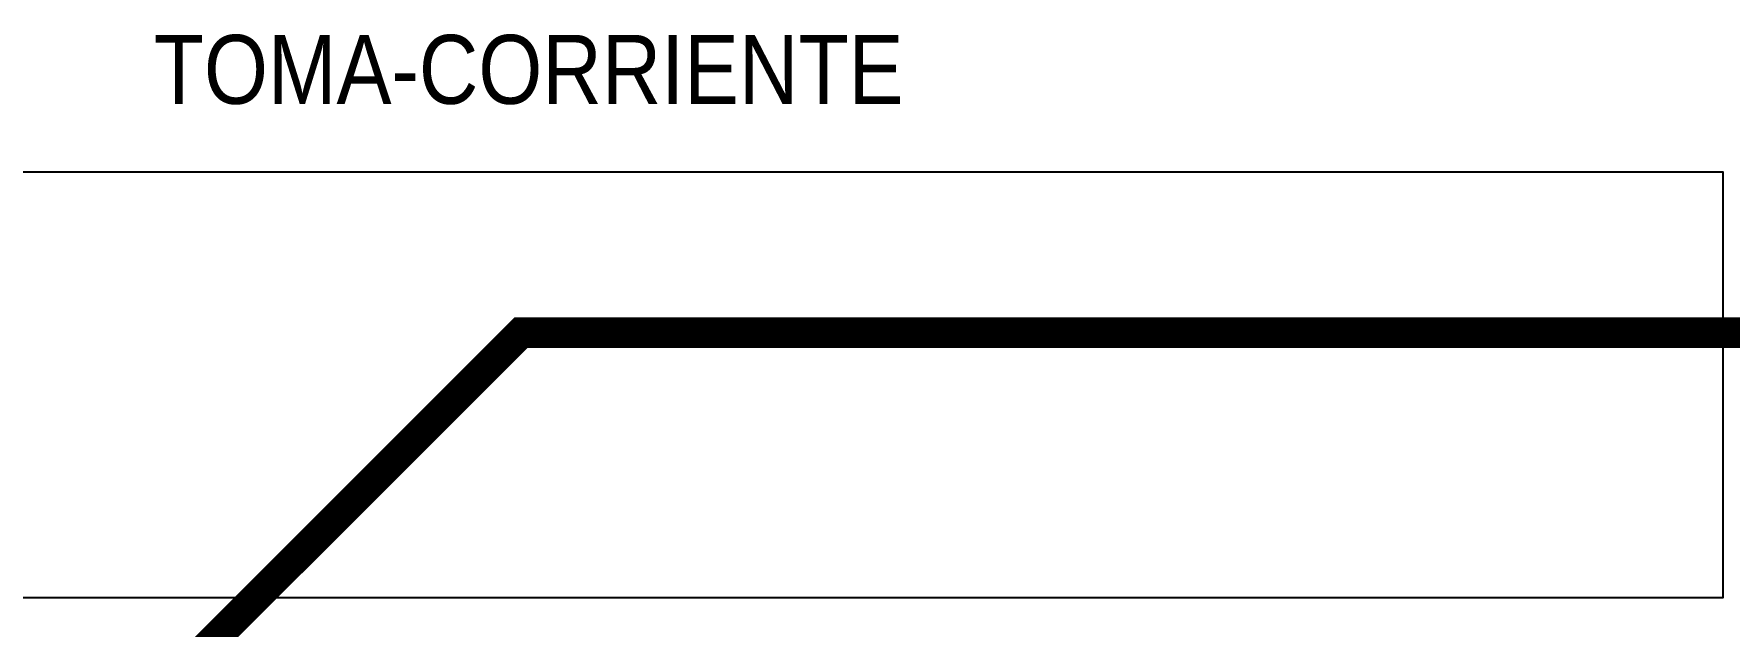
# Model space of a CAD drawing. Header units: inches. Extents: x -2.14 to 2.14, y -2.06 to 2.06.
# Drawn here: x -1.068 to 0.309, y 0.586 to 1.067 of the extents above; entities that cross this region are included whole.
import ezdxf

# ---------------------------------------------------------------- set-up
doc = ezdxf.new("R2010")
doc.units = ezdxf.units.IN
doc.layers.get('0').update_dxf_attribs({"linetype": 'CONTINUOUS'})

msp = doc.modelspace()

# ---------------------------------------------------------------- linework, layer by layer
msp.add_lwpolyline([(-1.280709, 0.608661), (0.304331, 0.608661), (0.304331, 0.954331), (-1.280709, 0.954331), (-1.280709, 0.608661)])
at = {"const_width": 0.025}
msp.add_lwpolyline([(-1.009843, 0.48622), (-0.672047, 0.824016), (0.624016, 0.824016)], dxfattribs=at)

# ---------------------------------------------------------------- texts
at = {"width": 0.892857}
msp.add_text('TOMA-CORRIENTE', height=0.056, dxfattribs=at).set_placement((-0.970472, 1.009835))
msp.add_text('TOMA-CORRIENTE', height=0.056, dxfattribs=at).set_placement((-0.970472, 1.009835))
msp.add_text('TOMA-CORRIENTE', height=0.056, dxfattribs=at).set_placement((-0.970472, 1.009835))

doc.saveas('drawing.dxf')
